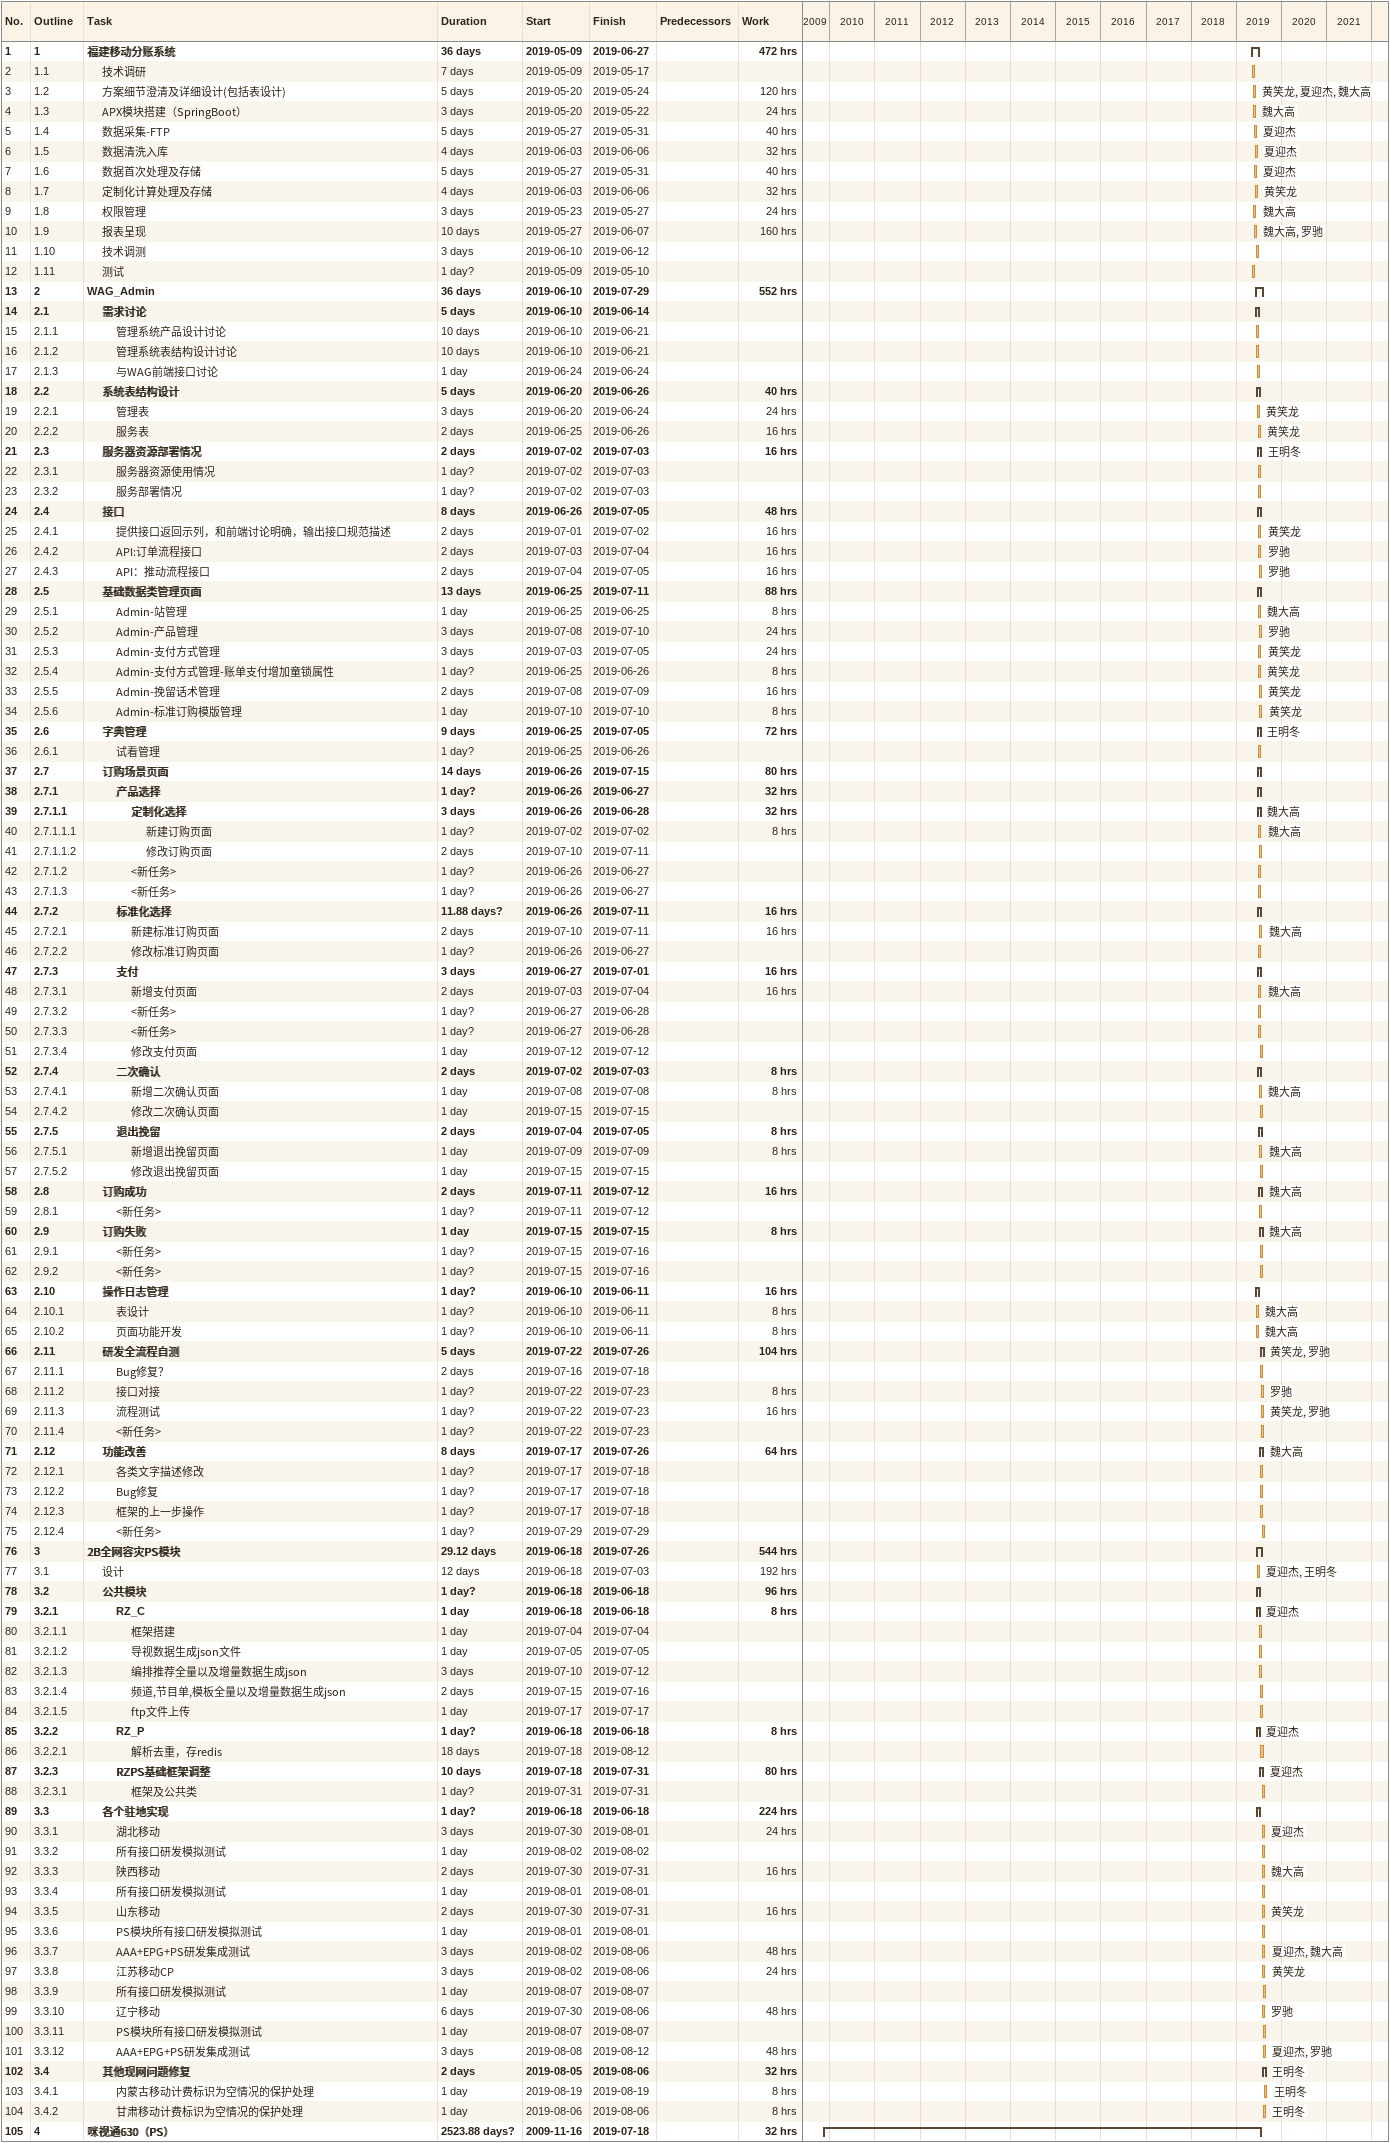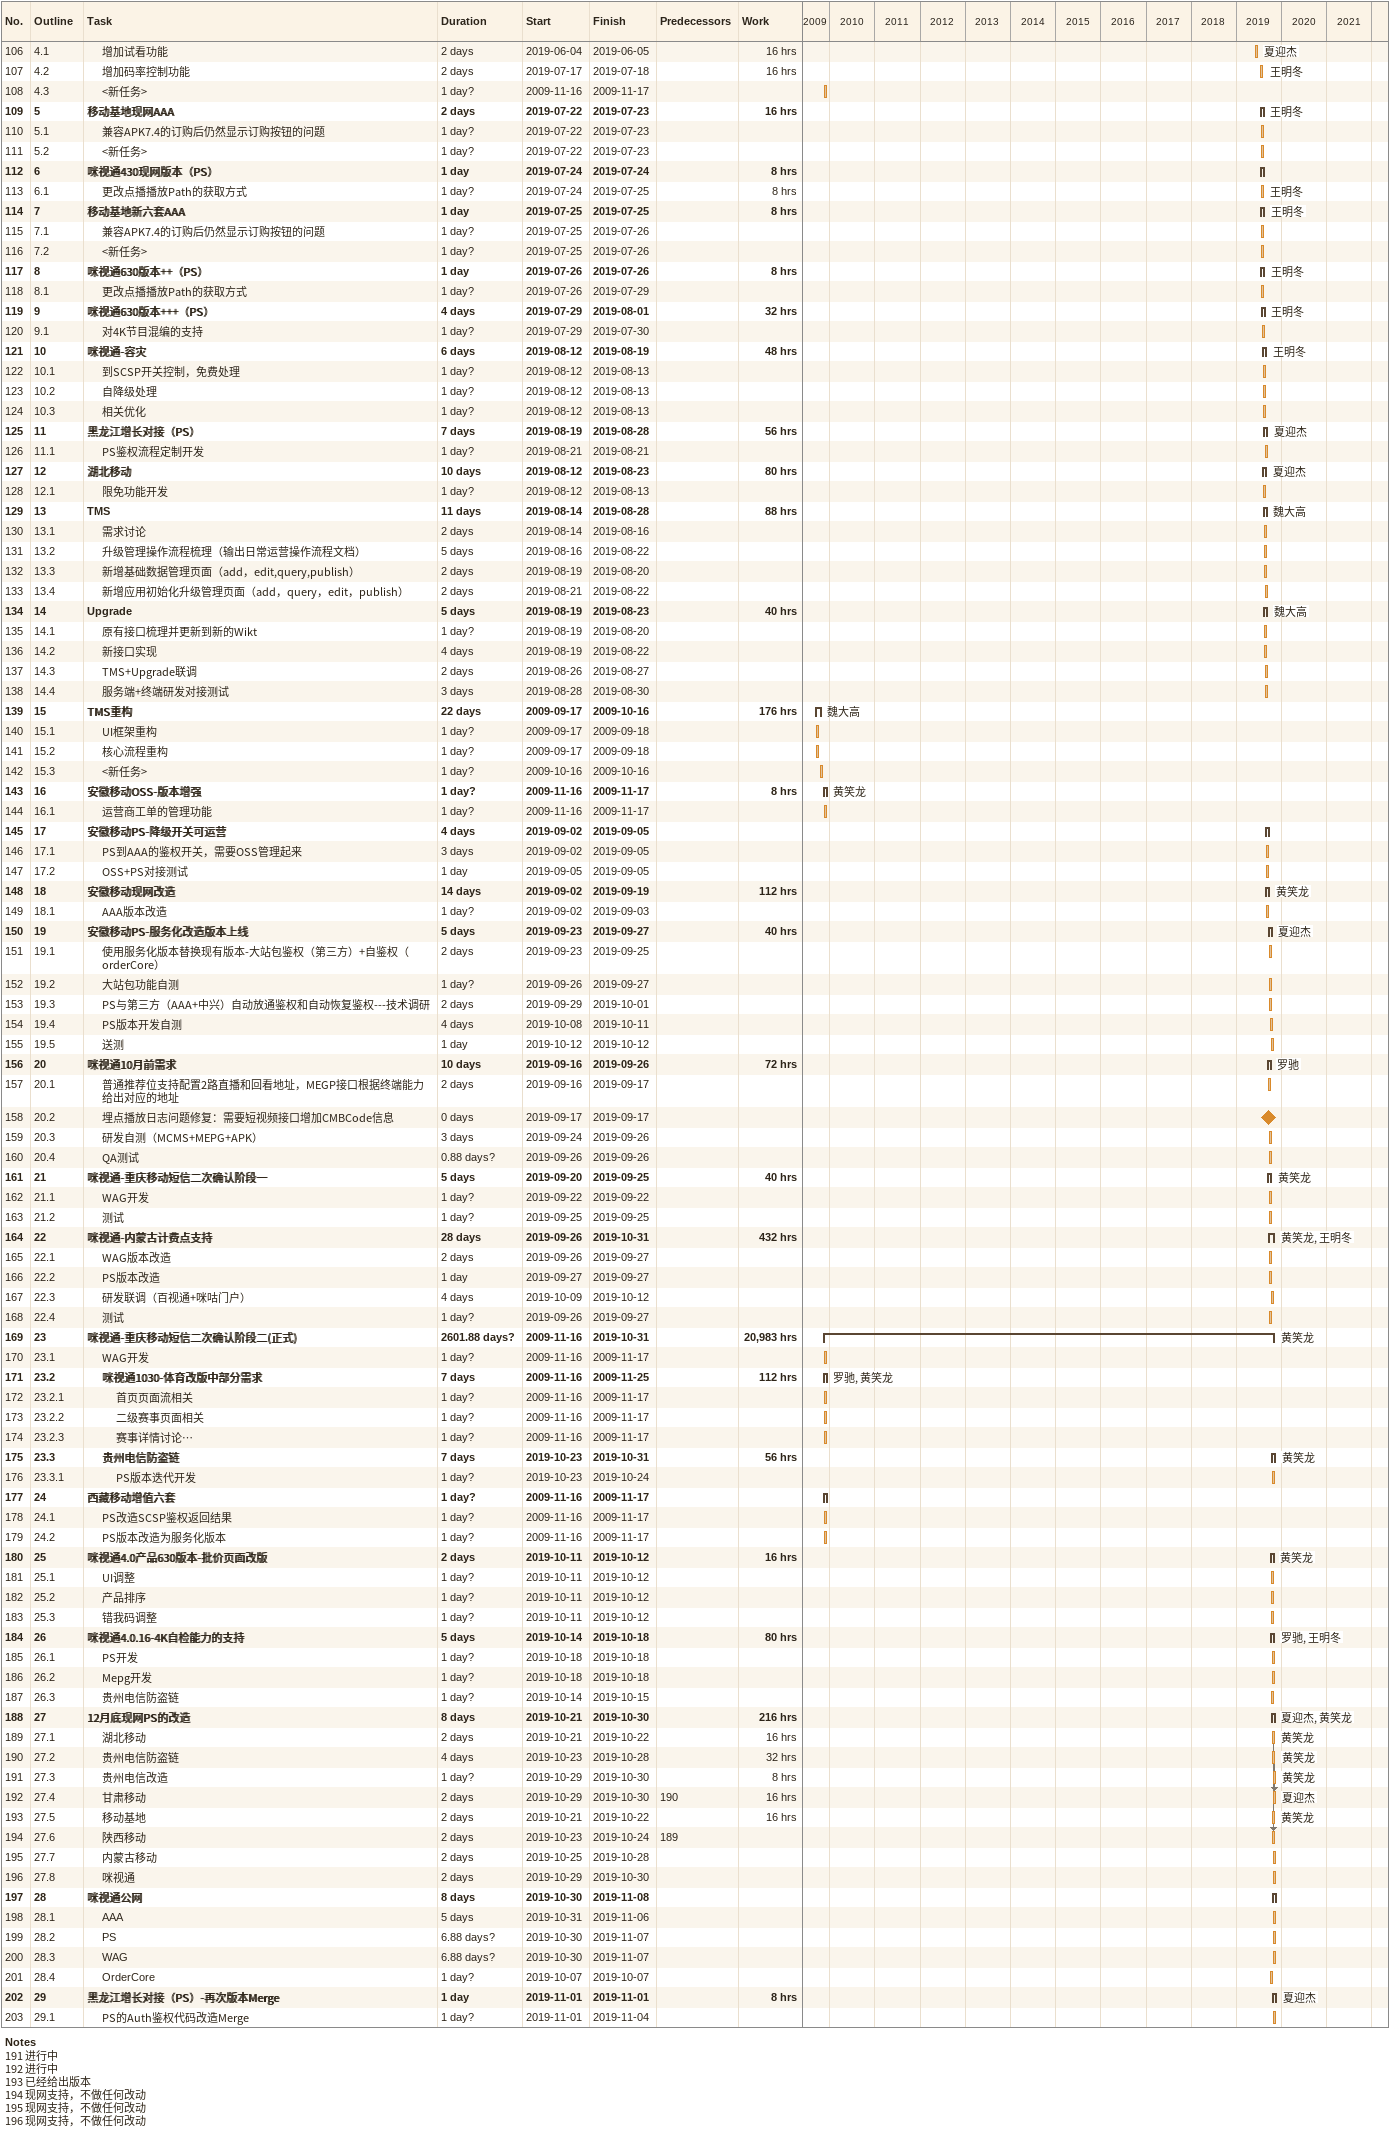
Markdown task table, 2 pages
| ID | WBS | Task | Duration | Start | Finish | Predecessors | Resources | Work (h) |
|---|---|---|---|---|---|---|---|---|
| 1 | 1 | **福建移动分账系统** | 36d | 2019-05-09 | 2019-06-27 |  |  | 472 |
| 2 | 1.1 | 技术调研 | 7d | 2019-05-09 | 2019-05-17 |  |  |  |
| 3 | 1.2 | 方案细节澄清及详细设计(包括表设计) | 5d | 2019-05-20 | 2019-05-24 |  | 黄笑龙, 夏迎杰, 魏大高 | 120 |
| 4 | 1.3 | APX模块搭建（SpringBoot） | 3d | 2019-05-20 | 2019-05-22 |  | 魏大高 | 24 |
| 5 | 1.4 | 数据采集-FTP | 5d | 2019-05-27 | 2019-05-31 |  | 夏迎杰 | 40 |
| 6 | 1.5 | 数据清洗入库 | 4d | 2019-06-03 | 2019-06-06 |  | 夏迎杰 | 32 |
| 7 | 1.6 | 数据首次处理及存储 | 5d | 2019-05-27 | 2019-05-31 |  | 夏迎杰 | 40 |
| 8 | 1.7 | 定制化计算处理及存储 | 4d | 2019-06-03 | 2019-06-06 |  | 黄笑龙 | 32 |
| 9 | 1.8 | 权限管理 | 3d | 2019-05-23 | 2019-05-27 |  | 魏大高 | 24 |
| 10 | 1.9 | 报表呈现 | 10d | 2019-05-27 | 2019-06-07 |  | 魏大高, 罗驰 | 160 |
| 11 | 1.10 | 技术调测 | 3d | 2019-06-10 | 2019-06-12 |  |  |  |
| 12 | 1.11 | 测试 | 1d? | 2019-05-09 | 2019-05-10 |  |  |  |
| 13 | 2 | **WAG_Admin** | 36d | 2019-06-10 | 2019-07-29 |  |  | 552 |
| 14 | 2.1 | **需求讨论** | 5d | 2019-06-10 | 2019-06-14 |  |  |  |
| 15 | 2.1.1 | 管理系统产品设计讨论 | 10d | 2019-06-10 | 2019-06-21 |  |  |  |
| 16 | 2.1.2 | 管理系统表结构设计讨论 | 10d | 2019-06-10 | 2019-06-21 |  |  |  |
| 17 | 2.1.3 | 与WAG前端接口讨论 | 1d | 2019-06-24 | 2019-06-24 |  |  |  |
| 18 | 2.2 | **系统表结构设计** | 5d | 2019-06-20 | 2019-06-26 |  |  | 40 |
| 19 | 2.2.1 | 管理表 | 3d | 2019-06-20 | 2019-06-24 |  | 黄笑龙 | 24 |
| 20 | 2.2.2 | 服务表 | 2d | 2019-06-25 | 2019-06-26 |  | 黄笑龙 | 16 |
| 21 | 2.3 | **服务器资源部署情况** | 2d | 2019-07-02 | 2019-07-03 |  | 王明冬 | 16 |
| 22 | 2.3.1 | 服务器资源使用情况 | 1d? | 2019-07-02 | 2019-07-03 |  |  |  |
| 23 | 2.3.2 | 服务部署情况 | 1d? | 2019-07-02 | 2019-07-03 |  |  |  |
| 24 | 2.4 | **接口** | 8d | 2019-06-26 | 2019-07-05 |  |  | 48 |
| 25 | 2.4.1 | 提供接口返回示列，和前端讨论明确，输出接口规范描述 | 2d | 2019-07-01 | 2019-07-02 |  | 黄笑龙 | 16 |
| 26 | 2.4.2 | API:订单流程接口 | 2d | 2019-07-03 | 2019-07-04 |  | 罗驰 | 16 |
| 27 | 2.4.3 | API：推动流程接口 | 2d | 2019-07-04 | 2019-07-05 |  | 罗驰 | 16 |
| 28 | 2.5 | **基础数据类管理页面** | 13d | 2019-06-25 | 2019-07-11 |  |  | 88 |
| 29 | 2.5.1 | Admin-站管理 | 1d | 2019-06-25 | 2019-06-25 |  | 魏大高 | 8 |
| 30 | 2.5.2 | Admin-产品管理 | 3d | 2019-07-08 | 2019-07-10 |  | 罗驰 | 24 |
| 31 | 2.5.3 | Admin-支付方式管理 | 3d | 2019-07-03 | 2019-07-05 |  | 黄笑龙 | 24 |
| 32 | 2.5.4 | Admin-支付方式管理-账单支付增加童锁属性 | 1d? | 2019-06-25 | 2019-06-26 |  | 黄笑龙 | 8 |
| 33 | 2.5.5 | Admin-挽留话术管理 | 2d | 2019-07-08 | 2019-07-09 |  | 黄笑龙 | 16 |
| 34 | 2.5.6 | Admin-标准订购模版管理 | 1d | 2019-07-10 | 2019-07-10 |  | 黄笑龙 | 8 |
| 35 | 2.6 | **字典管理** | 9d | 2019-06-25 | 2019-07-05 |  | 王明冬 | 72 |
| 36 | 2.6.1 | 试看管理 | 1d? | 2019-06-25 | 2019-06-26 |  |  |  |
| 37 | 2.7 | **订购场景页面** | 14d | 2019-06-26 | 2019-07-15 |  |  | 80 |
| 38 | 2.7.1 | **产品选择** | 1d? | 2019-06-26 | 2019-06-27 |  |  | 32 |
| 39 | 2.7.1.1 | **定制化选择** | 3d | 2019-06-26 | 2019-06-28 |  | 魏大高 | 32 |
| 40 | 2.7.1.1.1 | 新建订购页面 | 1d? | 2019-07-02 | 2019-07-02 |  | 魏大高 | 8 |
| 41 | 2.7.1.1.2 | 修改订购页面 | 2d | 2019-07-10 | 2019-07-11 |  |  |  |
| 42 | 2.7.1.2 | <新任务> | 1d? | 2019-06-26 | 2019-06-27 |  |  |  |
| 43 | 2.7.1.3 | <新任务> | 1d? | 2019-06-26 | 2019-06-27 |  |  |  |
| 44 | 2.7.2 | **标准化选择** | 11.88d? | 2019-06-26 | 2019-07-11 |  |  | 16 |
| 45 | 2.7.2.1 | 新建标准订购页面 | 2d | 2019-07-10 | 2019-07-11 |  | 魏大高 | 16 |
| 46 | 2.7.2.2 | 修改标准订购页面 | 1d? | 2019-06-26 | 2019-06-27 |  |  |  |
| 47 | 2.7.3 | **支付** | 3d | 2019-06-27 | 2019-07-01 |  |  | 16 |
| 48 | 2.7.3.1 | 新增支付页面 | 2d | 2019-07-03 | 2019-07-04 |  | 魏大高 | 16 |
| 49 | 2.7.3.2 | <新任务> | 1d? | 2019-06-27 | 2019-06-28 |  |  |  |
| 50 | 2.7.3.3 | <新任务> | 1d? | 2019-06-27 | 2019-06-28 |  |  |  |
| 51 | 2.7.3.4 | 修改支付页面 | 1d | 2019-07-12 | 2019-07-12 |  |  |  |
| 52 | 2.7.4 | **二次确认** | 2d | 2019-07-02 | 2019-07-03 |  |  | 8 |
| 53 | 2.7.4.1 | 新增二次确认页面 | 1d | 2019-07-08 | 2019-07-08 |  | 魏大高 | 8 |
| 54 | 2.7.4.2 | 修改二次确认页面 | 1d | 2019-07-15 | 2019-07-15 |  |  |  |
| 55 | 2.7.5 | **退出挽留** | 2d | 2019-07-04 | 2019-07-05 |  |  | 8 |
| 56 | 2.7.5.1 | 新增退出挽留页面 | 1d | 2019-07-09 | 2019-07-09 |  | 魏大高 | 8 |
| 57 | 2.7.5.2 | 修改退出挽留页面 | 1d | 2019-07-15 | 2019-07-15 |  |  |  |
| 58 | 2.8 | **订购成功** | 2d | 2019-07-11 | 2019-07-12 |  | 魏大高 | 16 |
| 59 | 2.8.1 | <新任务> | 1d? | 2019-07-11 | 2019-07-12 |  |  |  |
| 60 | 2.9 | **订购失败** | 1d | 2019-07-15 | 2019-07-15 |  | 魏大高 | 8 |
| 61 | 2.9.1 | <新任务> | 1d? | 2019-07-15 | 2019-07-16 |  |  |  |
| 62 | 2.9.2 | <新任务> | 1d? | 2019-07-15 | 2019-07-16 |  |  |  |
| 63 | 2.10 | **操作日志管理** | 1d? | 2019-06-10 | 2019-06-11 |  |  | 16 |
| 64 | 2.10.1 | 表设计 | 1d? | 2019-06-10 | 2019-06-11 |  | 魏大高 | 8 |
| 65 | 2.10.2 | 页面功能开发 | 1d? | 2019-06-10 | 2019-06-11 |  | 魏大高 | 8 |
| 66 | 2.11 | **研发全流程自测** | 5d | 2019-07-22 | 2019-07-26 |  | 黄笑龙, 罗驰 | 104 |
| 67 | 2.11.1 | Bug修复？ | 2d | 2019-07-16 | 2019-07-18 |  |  |  |
| 68 | 2.11.2 | 接口对接 | 1d? | 2019-07-22 | 2019-07-23 |  | 罗驰 | 8 |
| 69 | 2.11.3 | 流程测试 | 1d? | 2019-07-22 | 2019-07-23 |  | 黄笑龙, 罗驰 | 16 |
| 70 | 2.11.4 | <新任务> | 1d? | 2019-07-22 | 2019-07-23 |  |  |  |
| 71 | 2.12 | **功能改善** | 8d | 2019-07-17 | 2019-07-26 |  | 魏大高 | 64 |
| 72 | 2.12.1 | 各类文字描述修改 | 1d? | 2019-07-17 | 2019-07-18 |  |  |  |
| 73 | 2.12.2 | Bug修复 | 1d? | 2019-07-17 | 2019-07-18 |  |  |  |
| 74 | 2.12.3 | 框架的上一步操作 | 1d? | 2019-07-17 | 2019-07-18 |  |  |  |
| 75 | 2.12.4 | <新任务> | 1d? | 2019-07-29 | 2019-07-29 |  |  |  |
| 76 | 3 | **2B全网容灾PS模块** | 29.12d | 2019-06-18 | 2019-07-26 |  |  | 544 |
| 77 | 3.1 | 设计 | 12d | 2019-06-18 | 2019-07-03 |  | 夏迎杰, 王明冬 | 192 |
| 78 | 3.2 | **公共模块** | 1d? | 2019-06-18 | 2019-06-18 |  |  | 96 |
| 79 | 3.2.1 | **RZ_C** | 1d | 2019-06-18 | 2019-06-18 |  | 夏迎杰 | 8 |
| 80 | 3.2.1.1 | 框架搭建 | 1d | 2019-07-04 | 2019-07-04 |  |  |  |
| 81 | 3.2.1.2 | 导视数据生成json文件 | 1d | 2019-07-05 | 2019-07-05 |  |  |  |
| 82 | 3.2.1.3 | 编排推荐全量以及增量数据生成json | 3d | 2019-07-10 | 2019-07-12 |  |  |  |
| 83 | 3.2.1.4 | 频道,节目单,模板全量以及增量数据生成json | 2d | 2019-07-15 | 2019-07-16 |  |  |  |
| 84 | 3.2.1.5 | ftp文件上传 | 1d | 2019-07-17 | 2019-07-17 |  |  |  |
| 85 | 3.2.2 | **RZ_P** | 1d? | 2019-06-18 | 2019-06-18 |  | 夏迎杰 | 8 |
| 86 | 3.2.2.1 | 解析去重，存redis | 18d | 2019-07-18 | 2019-08-12 |  |  |  |
| 87 | 3.2.3 | **RZPS基础框架调整** | 10d | 2019-07-18 | 2019-07-31 |  | 夏迎杰 | 80 |
| 88 | 3.2.3.1 | 框架及公共类 | 1d? | 2019-07-31 | 2019-07-31 |  |  |  |
| 89 | 3.3 | **各个驻地实现** | 1d? | 2019-06-18 | 2019-06-18 |  |  | 224 |
| 90 | 3.3.1 | 湖北移动 | 3d | 2019-07-30 | 2019-08-01 |  | 夏迎杰 | 24 |
| 91 | 3.3.2 | 所有接口研发模拟测试 | 1d | 2019-08-02 | 2019-08-02 |  |  |  |
| 92 | 3.3.3 | 陕西移动 | 2d | 2019-07-30 | 2019-07-31 |  | 魏大高 | 16 |
| 93 | 3.3.4 | 所有接口研发模拟测试 | 1d | 2019-08-01 | 2019-08-01 |  |  |  |
| 94 | 3.3.5 | 山东移动 | 2d | 2019-07-30 | 2019-07-31 |  | 黄笑龙 | 16 |
| 95 | 3.3.6 | PS模块所有接口研发模拟测试 | 1d | 2019-08-01 | 2019-08-01 |  |  |  |
| 96 | 3.3.7 | AAA+EPG+PS研发集成测试 | 3d | 2019-08-02 | 2019-08-06 |  | 夏迎杰, 魏大高 | 48 |
| 97 | 3.3.8 | 江苏移动CP | 3d | 2019-08-02 | 2019-08-06 |  | 黄笑龙 | 24 |
| 98 | 3.3.9 | 所有接口研发模拟测试 | 1d | 2019-08-07 | 2019-08-07 |  |  |  |
| 99 | 3.3.10 | 辽宁移动 | 6d | 2019-07-30 | 2019-08-06 |  | 罗驰 | 48 |
| 100 | 3.3.11 | PS模块所有接口研发模拟测试 | 1d | 2019-08-07 | 2019-08-07 |  |  |  |
| 101 | 3.3.12 | AAA+EPG+PS研发集成测试 | 3d | 2019-08-08 | 2019-08-12 |  | 夏迎杰, 罗驰 | 48 |
| 102 | 3.4 | **其他现网问题修复** | 2d | 2019-08-05 | 2019-08-06 |  | 王明冬 | 32 |
| 103 | 3.4.1 | 内蒙古移动计费标识为空情况的保护处理 | 1d | 2019-08-19 | 2019-08-19 |  | 王明冬 | 8 |
| 104 | 3.4.2 | 甘肃移动计费标识为空情况的保护处理 | 1d | 2019-08-06 | 2019-08-06 |  | 王明冬 | 8 |
| 105 | 4 | **咪视通630（PS）** | 2523.88d? | 2009-11-16 | 2019-07-18 |  |  | 32 |
| 106 | 4.1 | 增加试看功能 | 2d | 2019-06-04 | 2019-06-05 |  | 夏迎杰 | 16 |
| 107 | 4.2 | 增加码率控制功能 | 2d | 2019-07-17 | 2019-07-18 |  | 王明冬 | 16 |
| 108 | 4.3 | <新任务> | 1d? | 2009-11-16 | 2009-11-17 |  |  |  |
| 109 | 5 | **移动基地现网AAA** | 2d | 2019-07-22 | 2019-07-23 |  | 王明冬 | 16 |
| 110 | 5.1 | 兼容APK7.4的订购后仍然显示订购按钮的问题 | 1d? | 2019-07-22 | 2019-07-23 |  |  |  |
| 111 | 5.2 | <新任务> | 1d? | 2019-07-22 | 2019-07-23 |  |  |  |
| 112 | 6 | **咪视通430现网版本（PS）** | 1d | 2019-07-24 | 2019-07-24 |  |  | 8 |
| 113 | 6.1 | 更改点播播放Path的获取方式 | 1d? | 2019-07-24 | 2019-07-25 |  | 王明冬 | 8 |
| 114 | 7 | **移动基地新六套AAA** | 1d | 2019-07-25 | 2019-07-25 |  | 王明冬 | 8 |
| 115 | 7.1 | 兼容APK7.4的订购后仍然显示订购按钮的问题 | 1d? | 2019-07-25 | 2019-07-26 |  |  |  |
| 116 | 7.2 | <新任务> | 1d? | 2019-07-25 | 2019-07-26 |  |  |  |
| 117 | 8 | **咪视通630版本++（PS）** | 1d | 2019-07-26 | 2019-07-26 |  | 王明冬 | 8 |
| 118 | 8.1 | 更改点播播放Path的获取方式 | 1d? | 2019-07-26 | 2019-07-29 |  |  |  |
| 119 | 9 | **咪视通630版本+++（PS）** | 4d | 2019-07-29 | 2019-08-01 |  | 王明冬 | 32 |
| 120 | 9.1 | 对4K节目混编的支持 | 1d? | 2019-07-29 | 2019-07-30 |  |  |  |
| 121 | 10 | **咪视通-容灾** | 6d | 2019-08-12 | 2019-08-19 |  | 王明冬 | 48 |
| 122 | 10.1 | 到SCSP开关控制，免费处理 | 1d? | 2019-08-12 | 2019-08-13 |  |  |  |
| 123 | 10.2 | 自降级处理 | 1d? | 2019-08-12 | 2019-08-13 |  |  |  |
| 124 | 10.3 | 相关优化 | 1d? | 2019-08-12 | 2019-08-13 |  |  |  |
| 125 | 11 | **黑龙江增长对接（PS）** | 7d | 2019-08-19 | 2019-08-28 |  | 夏迎杰 | 56 |
| 126 | 11.1 | PS鉴权流程定制开发 | 1d? | 2019-08-21 | 2019-08-21 |  |  |  |
| 127 | 12 | **湖北移动** | 10d | 2019-08-12 | 2019-08-23 |  | 夏迎杰 | 80 |
| 128 | 12.1 | 限免功能开发 | 1d? | 2019-08-12 | 2019-08-13 |  |  |  |
| 129 | 13 | **TMS** | 11d | 2019-08-14 | 2019-08-28 |  | 魏大高 | 88 |
| 130 | 13.1 | 需求讨论 | 2d | 2019-08-14 | 2019-08-16 |  |  |  |
| 131 | 13.2 | 升级管理操作流程梳理（输出日常运营操作流程文档） | 5d | 2019-08-16 | 2019-08-22 |  |  |  |
| 132 | 13.3 | 新增基础数据管理页面（add，edit,query,publish） | 2d | 2019-08-19 | 2019-08-20 |  |  |  |
| 133 | 13.4 | 新增应用初始化升级管理页面（add，query，edit，publish） | 2d | 2019-08-21 | 2019-08-22 |  |  |  |
| 134 | 14 | **Upgrade** | 5d | 2019-08-19 | 2019-08-23 |  | 魏大高 | 40 |
| 135 | 14.1 | 原有接口梳理并更新到新的Wikt | 1d? | 2019-08-19 | 2019-08-20 |  |  |  |
| 136 | 14.2 | 新接口实现 | 4d | 2019-08-19 | 2019-08-22 |  |  |  |
| 137 | 14.3 | TMS+Upgrade联调 | 2d | 2019-08-26 | 2019-08-27 |  |  |  |
| 138 | 14.4 | 服务端+终端研发对接测试 | 3d | 2019-08-28 | 2019-08-30 |  |  |  |
| 139 | 15 | **TMS重构** | 22d | 2009-09-17 | 2009-10-16 |  | 魏大高 | 176 |
| 140 | 15.1 | UI框架重构 | 1d? | 2009-09-17 | 2009-09-18 |  |  |  |
| 141 | 15.2 | 核心流程重构 | 1d? | 2009-09-17 | 2009-09-18 |  |  |  |
| 142 | 15.3 | <新任务> | 1d? | 2009-10-16 | 2009-10-16 |  |  |  |
| 143 | 16 | **安徽移动OSS-版本增强** | 1d? | 2009-11-16 | 2009-11-17 |  | 黄笑龙 | 8 |
| 144 | 16.1 | 运营商工单的管理功能 | 1d? | 2009-11-16 | 2009-11-17 |  |  |  |
| 145 | 17 | **安徽移动PS-降级开关可运营** | 4d | 2019-09-02 | 2019-09-05 |  |  |  |
| 146 | 17.1 | PS到AAA的鉴权开关，需要OSS管理起来 | 3d | 2019-09-02 | 2019-09-05 |  |  |  |
| 147 | 17.2 | OSS+PS对接测试 | 1d | 2019-09-05 | 2019-09-05 |  |  |  |
| 148 | 18 | **安徽移动现网改造** | 14d | 2019-09-02 | 2019-09-19 |  | 黄笑龙 | 112 |
| 149 | 18.1 | AAA版本改造 | 1d? | 2019-09-02 | 2019-09-03 |  |  |  |
| 150 | 19 | **安徽移动PS-服务化改造版本上线** | 5d | 2019-09-23 | 2019-09-27 |  | 夏迎杰 | 40 |
| 151 | 19.1 | 使用服务化版本替换现有版本-大站包鉴权（第三方）+自鉴权（orderCore） | 2d | 2019-09-23 | 2019-09-25 |  |  |  |
| 152 | 19.2 | 大站包功能自测 | 1d? | 2019-09-26 | 2019-09-27 |  |  |  |
| 153 | 19.3 | PS与第三方（AAA+中兴）自动放通鉴权和自动恢复鉴权---技术调研 | 2d | 2019-09-29 | 2019-10-01 |  |  |  |
| 154 | 19.4 | PS版本开发自测 | 4d | 2019-10-08 | 2019-10-11 |  |  |  |
| 155 | 19.5 | 送测 | 1d | 2019-10-12 | 2019-10-12 |  |  |  |
| 156 | 20 | **咪视通10月前需求** | 10d | 2019-09-16 | 2019-09-26 |  | 罗驰 | 72 |
| 157 | 20.1 | 普通推荐位支持配置2路直播和回看地址，MEGP接口根据终端能力给出对应的地址 | 2d | 2019-09-16 | 2019-09-17 |  |  |  |
| 158 | 20.2 | 埋点播放日志问题修复：需要短视频接口增加CMBCode信息 | 0d | 2019-09-17 | 2019-09-17 |  |  |  |
| 159 | 20.3 | 研发自测（MCMS+MEPG+APK） | 3d | 2019-09-24 | 2019-09-26 |  |  |  |
| 160 | 20.4 | QA测试 | 0.88d? | 2019-09-26 | 2019-09-26 |  |  |  |
| 161 | 21 | **咪视通-重庆移动短信二次确认阶段一** | 5d | 2019-09-20 | 2019-09-25 |  | 黄笑龙 | 40 |
| 162 | 21.1 | WAG开发 | 1d? | 2019-09-22 | 2019-09-22 |  |  |  |
| 163 | 21.2 | 测试 | 1d? | 2019-09-25 | 2019-09-25 |  |  |  |
| 164 | 22 | **咪视通-内蒙古计费点支持** | 28d | 2019-09-26 | 2019-10-31 |  | 黄笑龙, 王明冬 | 432 |
| 165 | 22.1 | WAG版本改造 | 2d | 2019-09-26 | 2019-09-27 |  |  |  |
| 166 | 22.2 | PS版本改造 | 1d | 2019-09-27 | 2019-09-27 |  |  |  |
| 167 | 22.3 | 研发联调（百视通+咪咕门户） | 4d | 2019-10-09 | 2019-10-12 |  |  |  |
| 168 | 22.4 | 测试 | 1d? | 2019-09-26 | 2019-09-27 |  |  |  |
| 169 | 23 | **咪视通-重庆移动短信二次确认阶段二(正式)** | 2601.88d? | 2009-11-16 | 2019-10-31 |  | 黄笑龙 | 20983 |
| 170 | 23.1 | WAG开发 | 1d? | 2009-11-16 | 2009-11-17 |  |  |  |
| 171 | 23.2 | **咪视通1030-体育改版中部分需求** | 7d | 2009-11-16 | 2009-11-25 |  | 罗驰, 黄笑龙 | 112 |
| 172 | 23.2.1 | 首页页面流相关 | 1d? | 2009-11-16 | 2009-11-17 |  |  |  |
| 173 | 23.2.2 | 二级赛事页面相关 | 1d? | 2009-11-16 | 2009-11-17 |  |  |  |
| 174 | 23.2.3 | 赛事详情讨论… | 1d? | 2009-11-16 | 2009-11-17 |  |  |  |
| 175 | 23.3 | **贵州电信防盗链** | 7d | 2019-10-23 | 2019-10-31 |  | 黄笑龙 | 56 |
| 176 | 23.3.1 | PS版本迭代开发 | 1d? | 2019-10-23 | 2019-10-24 |  |  |  |
| 177 | 24 | **西藏移动增值六套** | 1d? | 2009-11-16 | 2009-11-17 |  |  |  |
| 178 | 24.1 | PS改造SCSP鉴权返回结果 | 1d? | 2009-11-16 | 2009-11-17 |  |  |  |
| 179 | 24.2 | PS版本改造为服务化版本 | 1d? | 2009-11-16 | 2009-11-17 |  |  |  |
| 180 | 25 | **咪视通4.0产品630版本-批价页面改版** | 2d | 2019-10-11 | 2019-10-12 |  | 黄笑龙 | 16 |
| 181 | 25.1 | UI调整 | 1d? | 2019-10-11 | 2019-10-12 |  |  |  |
| 182 | 25.2 | 产品排序 | 1d? | 2019-10-11 | 2019-10-12 |  |  |  |
| 183 | 25.3 | 错我码调整 | 1d? | 2019-10-11 | 2019-10-12 |  |  |  |
| 184 | 26 | **咪视通4.0.16-4K自检能力的支持** | 5d | 2019-10-14 | 2019-10-18 |  | 罗驰, 王明冬 | 80 |
| 185 | 26.1 | PS开发 | 1d? | 2019-10-18 | 2019-10-18 |  |  |  |
| 186 | 26.2 | Mepg开发 | 1d? | 2019-10-18 | 2019-10-18 |  |  |  |
| 187 | 26.3 | 贵州电信防盗链 | 1d? | 2019-10-14 | 2019-10-15 |  |  |  |
| 188 | 27 | **12月底现网PS的改造** | 8d | 2019-10-21 | 2019-10-30 |  | 夏迎杰, 黄笑龙 | 216 |
| 189 | 27.1 | 湖北移动 | 2d | 2019-10-21 | 2019-10-22 |  | 黄笑龙 | 16 |
| 190 | 27.2 | 贵州电信防盗链 | 4d | 2019-10-23 | 2019-10-28 |  | 黄笑龙 | 32 |
| 191 | 27.3 | 贵州电信改造 | 1d? | 2019-10-29 | 2019-10-30 |  | 黄笑龙 | 8 |
| 192 | 27.4 | 甘肃移动 | 2d | 2019-10-29 | 2019-10-30 | 190 | 夏迎杰 | 16 |
| 193 | 27.5 | 移动基地 | 2d | 2019-10-21 | 2019-10-22 |  | 黄笑龙 | 16 |
| 194 | 27.6 | 陕西移动 | 2d | 2019-10-23 | 2019-10-24 | 189 |  |  |
| 195 | 27.7 | 内蒙古移动 | 2d | 2019-10-25 | 2019-10-28 |  |  |  |
| 196 | 27.8 | 咪视通 | 2d | 2019-10-29 | 2019-10-30 |  |  |  |
| 197 | 28 | **咪视通公网** | 8d | 2019-10-30 | 2019-11-08 |  |  |  |
| 198 | 28.1 | AAA | 5d | 2019-10-31 | 2019-11-06 |  |  |  |
| 199 | 28.2 | PS | 6.88d? | 2019-10-30 | 2019-11-07 |  |  |  |
| 200 | 28.3 | WAG | 6.88d? | 2019-10-30 | 2019-11-07 |  |  |  |
| 201 | 28.4 | OrderCore | 1d? | 2019-10-07 | 2019-10-07 |  |  |  |
| 202 | 29 | **黑龙江增长对接（PS）-再次版本Merge** | 1d | 2019-11-01 | 2019-11-01 |  | 夏迎杰 | 8 |
| 203 | 29.1 | PS的Auth鉴权代码改造Merge | 1d? | 2019-11-01 | 2019-11-04 |  |  |  |

Notes
- 191: 进行中
- 192: 进行中
- 193: 已经给出版本
- 194: 现网支持，不做任何改动
- 195: 现网支持，不做任何改动
- 196: 现网支持，不做任何改动
